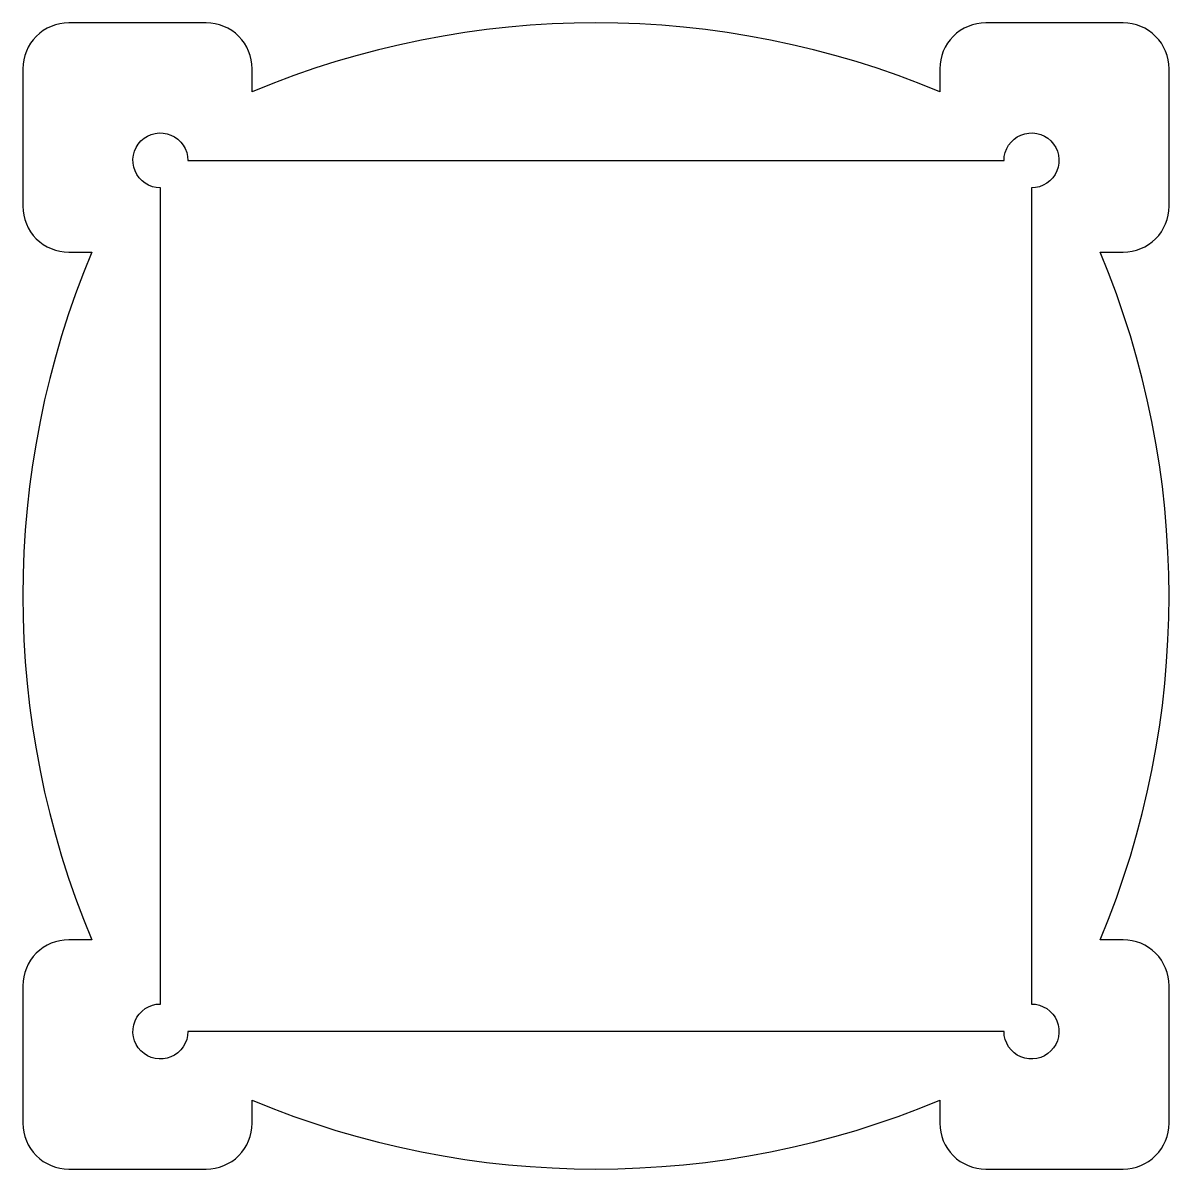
# Model space of a CAD drawing. Extents: x 148.3 to 173.3, y 203.4 to 228.4.
import ezdxf

# ---------------------------------------------------------------- set-up
doc = ezdxf.new("R2010")
doc.units = 0
doc.header["$LTSCALE"] = 15
doc.layers.get('0').update_dxf_attribs({"linetype": 'CONTINUOUS'})

msp = doc.modelspace()

# ---------------------------------------------------------------- linework, layer by layer
at = {"color": 0, "linetype": 'BYBLOCK'}
for points in [[(149.334, 208.412, 0.414214), (148.334, 207.412), (148.334, 204.412, 0.414214), (149.334, 203.412), (152.334, 203.412, 0.414214), (153.334, 204.412), (153.334, 204.912, 0.2), (168.334, 204.912), (168.334, 204.412, 0.414214), (169.334, 203.412), (172.334, 203.412, 0.414214), (173.334, 204.412), (173.334, 207.412, 0.414214), (172.334, 208.412), (171.834, 208.412, 0.2), (171.834, 223.412), (172.334, 223.412, 0.414214), (173.334, 224.412), (173.334, 227.412, 0.414214), (172.334, 228.412), (169.334, 228.412, 0.414214), (168.334, 227.412), (168.334, 226.912, 0.2), (153.334, 226.912), (153.334, 227.412, 0.414214), (152.334, 228.412), (149.334, 228.412, 0.414214), (148.334, 227.412), (148.334, 224.412, 0.414214), (149.334, 223.412), (149.834, 223.412, 0.2), (149.834, 208.412)], [(169.734, 225.412, -2.414214), (170.334, 224.812), (170.334, 207.012, -2.414214), (169.734, 206.412), (151.934, 206.412, -2.414214), (151.334, 207.012), (151.334, 224.812, -2.414214), (151.934, 225.412)]]:
    msp.add_lwpolyline(points, format="xyb", close=True, dxfattribs=at)

doc.saveas('drawing.dxf')
